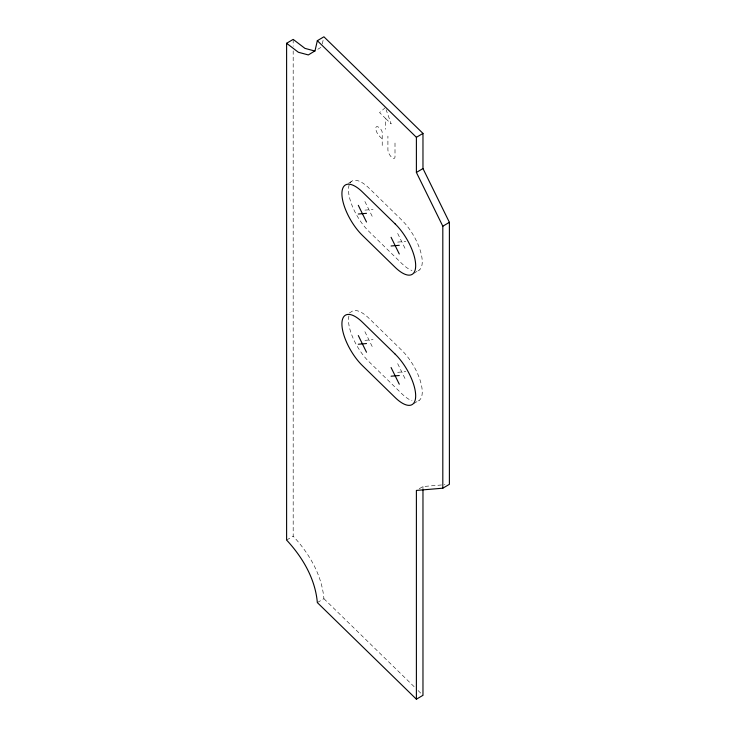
<?xml version="1.0" encoding="UTF-8"?>
<svg xmlns="http://www.w3.org/2000/svg" width="736" height="736" viewBox="0 0 736 736"><rect width="100%" height="100%" fill="white"/><g stroke="black" fill="none" stroke-linecap="round" stroke-linejoin="round"><path stroke-width="0.55" stroke-dasharray="3.68 2.76" d="M322.276 43.921L323.444 38.833M385.37 107.594L379.574 112.58L385.37 118.238L385.37 129.297M317.768 49.303L321.577 46.975M348.422 183.301L351.247 181.626M413.862 273.24L419.502 269.91M349.361 312.966L351.247 311.852A33.35 13.331 59.4 0 1 368.984 318.302L401.764 350.272A33.35 13.331 59.4 0 1 420.422 381.22A33.35 13.331 59.4 0 1 417.165 401.313M413.862 403.466L419.502 400.136M286.608 540.068L293.186 536.176L293.186 50.885M419.207 488.759L422.97 486.533L444.986 484.684M317.336 602.591L323.914 598.699C321.88 574.917 309.166 553.38 293.186 536.176M364.89 210.128L373.078 209.438M397.67 242.098L405.858 241.408M364.89 340.354L373.078 339.664M397.67 372.324L405.858 371.634M385.784 118.643L391.175 123.896L386.096 109.636M381.809 138.534L379.702 136.473A6.431 2.567 59.4 0 1 375.746 128.432A6.431 2.567 59.4 0 1 379.702 128.101L380.3 128.69A3.128 1.251 59.4 0 1 382.223 132.6L382.223 147.927M323.914 598.699L414.782 687.323M418.057 690.524L422.97 695.308M397.67 233.422L405.858 250.093M364.89 201.452L373.078 218.123M397.67 363.639L405.858 380.31M364.89 331.669L373.078 348.34M422.97 486.533L422.97 488.833M395.002 143.023L395.002 156.823A5.768 2.309 59.4 0 1 391.46 157.118A5.768 2.309 59.4 0 1 387.909 149.914L387.909 136.114M293.186 39.385L293.186 46.285M349.195 184.865A33.35 13.331 59.4 0 0 368.984 231.49L401.764 263.46A33.35 13.331 59.4 0 0 412.004 270.544M350.06 183.016A33.35 13.331 59.4 0 1 368.984 188.085L401.764 220.055A33.35 13.331 59.4 0 1 420.422 251.004A33.35 13.331 59.4 0 1 417.165 271.087M348.947 315.946A33.35 13.331 59.4 0 0 368.984 361.707L401.764 393.677A33.35 13.331 59.4 0 0 412.004 400.761"/><path stroke-width="1.1" d="M422.97 489.974L422.97 695.308L416.392 699.2L416.392 490.424L442.814 488.198L449.392 484.316L449.392 222.327L422.97 168.553L422.97 133.409L323.914 36.8L317.336 40.692L314.999 50.867L308.338 54.933L298.365 52.265L286.608 43.277L293.186 39.385L304.943 48.374L314.916 51.042M442.814 488.198L442.814 226.219L416.392 172.445L416.392 137.301L422.97 133.409M416.392 172.445L422.97 168.553M442.814 226.219L449.392 222.327M358.312 214.02L366.5 213.33M391.083 245.99L399.28 245.3M358.312 344.236L366.5 343.546M391.083 376.206L399.28 375.516M317.336 40.692L416.392 137.301M416.392 699.2L317.336 602.591C315.293 578.8 302.588 557.272 286.608 540.068L286.608 43.277M391.083 237.305L399.28 253.984M358.312 205.335L366.5 222.014M391.083 367.531L399.28 384.201M358.312 335.561L366.5 352.231M395.186 223.937L362.406 191.967A33.35 13.331 59.4 0 0 341.918 193.697A33.35 13.331 59.4 0 0 362.406 235.382L395.186 267.352A33.35 13.331 59.4 0 0 415.674 265.622A33.35 13.331 59.4 0 0 395.186 223.937M395.186 354.163L362.406 322.193A33.35 13.331 59.4 0 0 341.918 323.914A33.35 13.331 59.4 0 0 362.406 365.599L395.186 397.569A33.35 13.331 59.4 0 0 415.674 395.848A33.35 13.331 59.4 0 0 395.186 354.163"/></g></svg>
